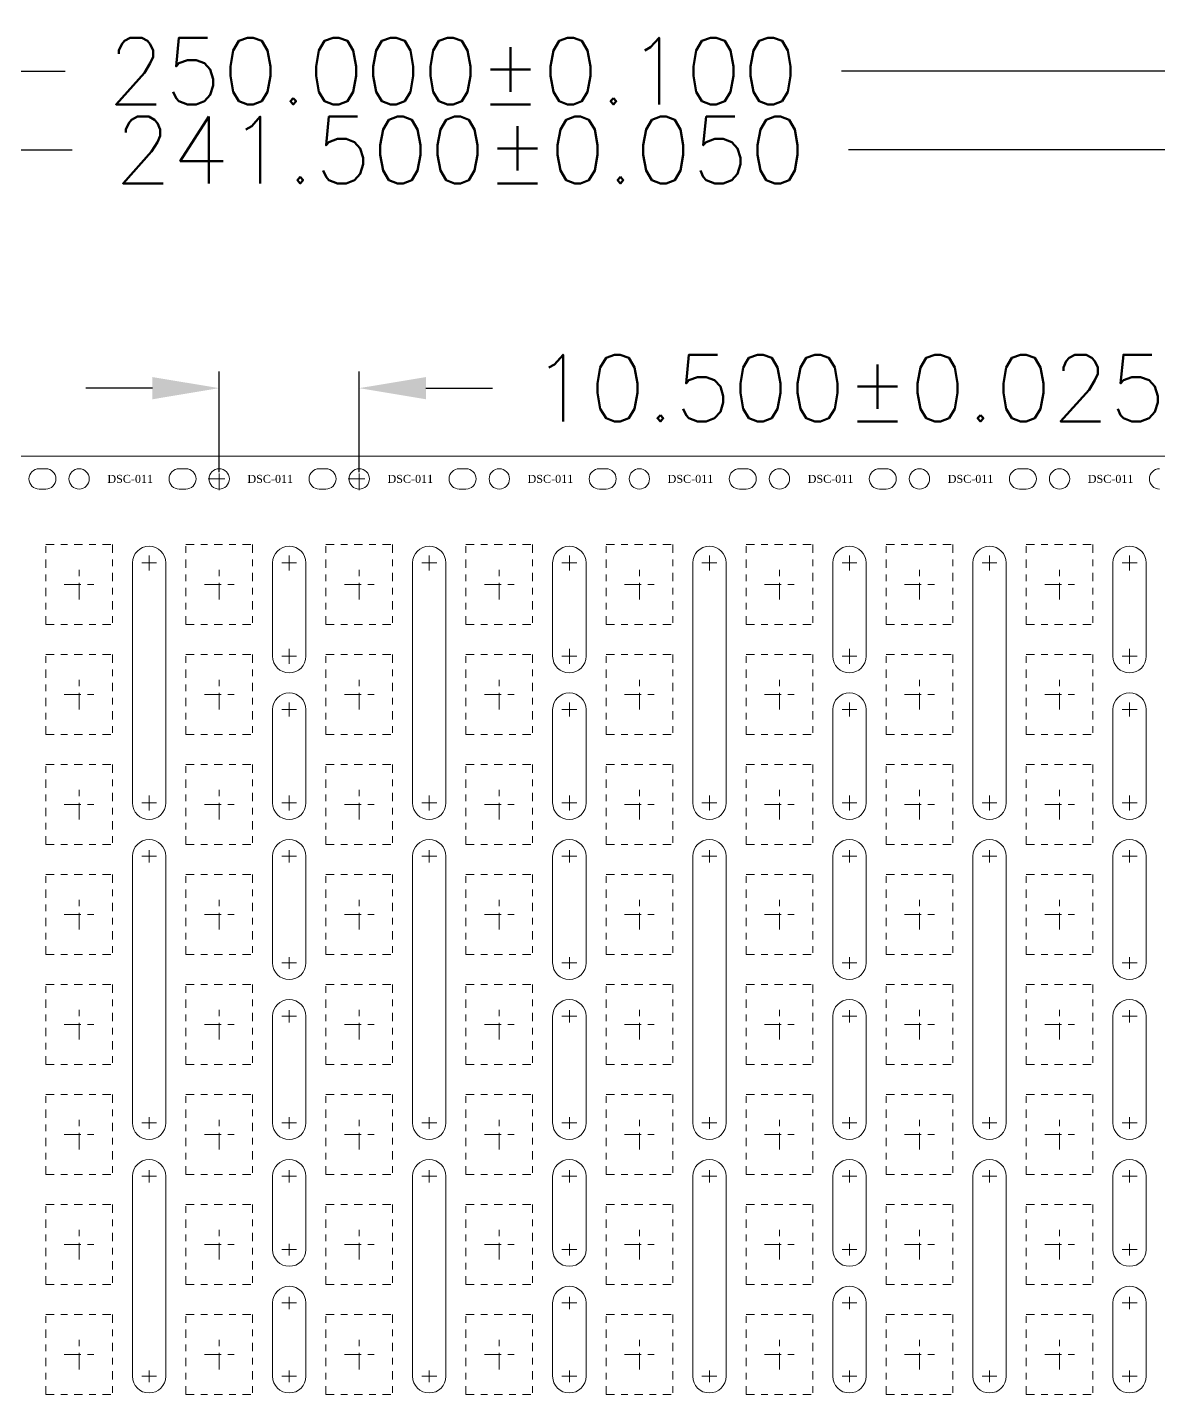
# Model space of a CAD drawing. Header units: inches. Extents: x -1651 to 1053, y -382 to 593.
# Drawn here: x -1610.9 to -1593.94, y 475.43 to 495.94 of the extents above; entities that cross this region are included whole.
import ezdxf

# ---------------------------------------------------------------- set-up
doc = ezdxf.new("R2010")
doc.units = ezdxf.units.IN
doc.header["$LTSCALE"] = 0.1
doc.header["$MEASUREMENT"] = 0
doc.linetypes.add('CENTER', pattern=[2, 1.25, -0.25, 0.25, -0.25])
doc.layers.add('1', color=7, linetype='Continuous')
doc.layers.add('3D', color=4, linetype='Continuous')
doc.layers.add('1D', color=4, linetype='Continuous', lineweight=9)
doc.styles.add('ROMANS2', font='romantic.ttf')
doc.styles.add('TEXT-1', font='simplex.shx')
doc.dimstyles.new('複本 DM-1-5', dxfattribs={"dimtxt": 1, "dimasz": 1, "dimexe": 0.25, "dimexo": 0.1, "dimgap": 0.2, "dimtad": 0, "dimdec": 3, "dimlfac": 5, "dimzin": 0, "dimdsep": 46, "dimtxsty": 'TEXT-1', "dimcen": 0.09, "dimclrd": 256, "dimclre": 256, "dimclrt": 256, "dimadec": 0, "dimazin": 0, "dimtfac": 1, "dimtdec": 3, "dimtofl": 0, "dimtmove": 0, "dimatfit": 0, "dimfxl": 1, "dimtolj": 1, "dimtzin": 0, "dimarcsym": 0})

# ---------------------------------------------------------------- blocks, each defined once
blk = doc.blocks.new('*D60')
at = {"layer": '1D', "lineweight": -2, "transparency": 16777216}
for p, q in [((-1627.778, 489.461), (-1627.778, 495.534)), ((-1577.778, 489.461), (-1577.778, 495.534)), ((-1626.778, 495.284), (-1610.337, 495.284)), ((-1578.778, 495.284), (-1598.699, 495.284))]:
    blk.add_line(p, q, dxfattribs=at)
at = {"layer": '1D', "transparency": 16777216}
for points in [[(-1626.778, 495.451), (-1626.778, 495.118), (-1627.778, 495.284)], [(-1578.778, 495.451), (-1578.778, 495.118), (-1577.778, 495.284)]]:
    blk.add_solid(points, dxfattribs=at)
at = {"layer": 'Defpoints', "color": 0, "transparency": 16777216}
for p in [(-1577.778, 495.284), (-1627.778, 489.361), (-1577.778, 489.361)]:
    blk.add_point(p, dxfattribs=at)
at = {"layer": '1D', "transparency": 16777216, "insert": (-1604.518, 495.284), "char_height": 1, "attachment_point": 5, "style": 'TEXT-1'}
blk.add_mtext('\\A1;250.000%%p0.100', dxfattribs=at)
blk = doc.blocks.new('*D61')
at = {"layer": '1D', "lineweight": -2, "transparency": 16777216}
for p, q in [((-1626.928, 489.267), (-1626.928, 494.351)), ((-1578.628, 489.267), (-1578.628, 494.351)), ((-1625.928, 494.101), (-1610.231, 494.101)), ((-1579.628, 494.101), (-1598.593, 494.101))]:
    blk.add_line(p, q, dxfattribs=at)
at = {"layer": '1D', "transparency": 16777216}
for points in [[(-1625.928, 494.268), (-1625.928, 493.934), (-1626.928, 494.101)], [(-1579.628, 494.268), (-1579.628, 493.934), (-1578.628, 494.101)]]:
    blk.add_solid(points, dxfattribs=at)
at = {"layer": 'Defpoints', "color": 0, "transparency": 16777216}
for p in [(-1578.628, 494.101), (-1626.928, 489.167), (-1578.628, 489.167)]:
    blk.add_point(p, dxfattribs=at)
at = {"layer": '1D', "transparency": 16777216, "insert": (-1604.412, 494.101), "char_height": 1, "attachment_point": 5, "style": 'TEXT-1'}
blk.add_mtext('\\A1;241.500%%p0.050', dxfattribs=at)
blk = doc.blocks.new('*D62')
at = {"layer": '1D', "lineweight": -2, "transparency": 16777216}
for p, q in [((-1608.028, 489.267), (-1608.028, 490.779)), ((-1605.928, 489.267), (-1605.928, 490.779)), ((-1609.028, 490.529), (-1610.028, 490.529)), ((-1604.928, 490.529), (-1603.928, 490.529))]:
    blk.add_line(p, q, dxfattribs=at)
at = {"layer": '1D', "transparency": 16777216}
for points in [[(-1609.028, 490.695), (-1609.028, 490.362), (-1608.028, 490.529)], [(-1604.928, 490.695), (-1604.928, 490.362), (-1605.928, 490.529)]]:
    blk.add_solid(points, dxfattribs=at)
at = {"layer": 'Defpoints', "color": 0, "transparency": 16777216}
for p in [(-1605.928, 490.529), (-1608.028, 489.167), (-1605.928, 489.167)]:
    blk.add_point(p, dxfattribs=at)
at = {"layer": '1D', "transparency": 16777216, "insert": (-1598.585, 490.529), "char_height": 1, "attachment_point": 5, "style": 'TEXT-1'}
blk.add_mtext('\\A1;10.500%%p0.025', dxfattribs=at)

msp = doc.modelspace()

# ---------------------------------------------------------------- linework, layer by layer
at = {"lineweight": 9}
msp.add_line((-1578.03145, 489.50722), (-1627.52465, 489.50722), dxfattribs=at)
at = {"layer": '1', "lineweight": 9}
for p, q in [((-1610.62805, 489.31962), (-1610.72805, 489.31962)), ((-1608.52805, 489.31962), (-1608.62805, 489.31962)), ((-1606.42805, 489.31962), (-1606.52805, 489.31962)), ((-1604.32805, 489.31962), (-1604.42805, 489.31962)), ((-1602.22805, 489.31962), (-1602.32805, 489.31962)), ((-1600.12805, 489.31962), (-1600.22805, 489.31962)), ((-1598.02805, 489.31962), (-1598.12805, 489.31962)), ((-1595.92805, 489.31962), (-1596.02805, 489.31962)), ((-1610.72805, 489.01482), (-1610.62805, 489.01482)), ((-1608.62805, 489.01482), (-1608.52805, 489.01482)), ((-1606.52805, 489.01482), (-1606.42805, 489.01482)), ((-1604.42805, 489.01482), (-1604.32805, 489.01482)), ((-1602.32805, 489.01482), (-1602.22805, 489.01482)), ((-1600.22805, 489.01482), (-1600.12805, 489.01482)), ((-1598.12805, 489.01482), (-1598.02805, 489.01482)), ((-1596.02805, 489.01482), (-1595.92805, 489.01482))]:
    msp.add_line(p, q, dxfattribs=at)
at = {"layer": '1', "lineweight": 9, "ltscale": 2}
for centre in [(-1610.12805, 489.16722), (-1608.02805, 489.16722), (-1605.92805, 489.16722), (-1603.82805, 489.16722), (-1601.72805, 489.16722), (-1599.62805, 489.16722), (-1597.52805, 489.16722), (-1595.42805, 489.16722)]:
    msp.add_circle(centre, 0.1524, dxfattribs=at)
at = {"layer": '1', "lineweight": 9}
for centre, start, end in [((-1610.72805, 489.16722), 90, 270), ((-1610.62805, 489.16722), 270, 90), ((-1608.62805, 489.16722), 90, 270), ((-1608.52805, 489.16722), 270, 90), ((-1606.52805, 489.16722), 90, 270), ((-1606.42805, 489.16722), 270, 90), ((-1604.42805, 489.16722), 90, 270), ((-1604.32805, 489.16722), 270, 90), ((-1602.32805, 489.16722), 90, 270), ((-1602.22805, 489.16722), 270, 90), ((-1600.22805, 489.16722), 90, 270), ((-1600.12805, 489.16722), 270, 90), ((-1598.12805, 489.16722), 90, 270), ((-1598.02805, 489.16722), 270, 90), ((-1596.02805, 489.16722), 90, 270), ((-1595.92805, 489.16722), 270, 90), ((-1593.92805, 489.16722), 90, 270)]:
    msp.add_arc(centre, 0.1524, start, end, dxfattribs=at)
at = {"layer": '1D', "color": 0}
for p, q in [((-1609.32805, 484.30722), (-1609.32805, 487.90722)), ((-1608.82805, 484.30722), (-1608.82805, 487.90722)), ((-1607.22805, 486.50722), (-1607.22805, 487.90722)), ((-1606.72805, 486.50722), (-1606.72805, 487.90722)), ((-1605.12805, 484.30722), (-1605.12805, 487.90722)), ((-1604.62805, 484.30722), (-1604.62805, 487.90722)), ((-1603.02805, 486.50722), (-1603.02805, 487.90722)), ((-1602.52805, 486.50722), (-1602.52805, 487.90722)), ((-1600.92805, 484.30722), (-1600.92805, 487.90722)), ((-1600.42805, 484.30722), (-1600.42805, 487.90722)), ((-1598.82805, 486.50722), (-1598.82805, 487.90722)), ((-1598.32805, 486.50722), (-1598.32805, 487.90722)), ((-1596.72805, 484.30722), (-1596.72805, 487.90722)), ((-1596.22805, 484.30722), (-1596.22805, 487.90722)), ((-1594.62805, 486.50722), (-1594.62805, 487.90722)), ((-1594.12805, 486.50722), (-1594.12805, 487.90722)), ((-1607.22805, 484.30722), (-1607.22805, 485.70722)), ((-1606.72805, 484.30722), (-1606.72805, 485.70722)), ((-1603.02805, 484.30722), (-1603.02805, 485.70722)), ((-1602.52805, 484.30722), (-1602.52805, 485.70722)), ((-1598.82805, 484.30722), (-1598.82805, 485.70722)), ((-1598.32805, 484.30722), (-1598.32805, 485.70722)), ((-1594.62805, 484.30722), (-1594.62805, 485.70722)), ((-1594.12805, 484.30722), (-1594.12805, 485.70722)), ((-1609.32805, 483.50722), (-1609.32805, 479.50722)), ((-1608.82805, 483.50722), (-1608.82805, 479.50722)), ((-1607.22805, 483.50722), (-1607.22805, 481.90722)), ((-1606.72805, 483.50722), (-1606.72805, 481.90722)), ((-1605.12805, 483.50722), (-1605.12805, 479.50722)), ((-1604.62805, 483.50722), (-1604.62805, 479.50722)), ((-1603.02805, 483.50722), (-1603.02805, 481.90722)), ((-1602.52805, 483.50722), (-1602.52805, 481.90722)), ((-1600.92805, 483.50722), (-1600.92805, 479.50722)), ((-1600.42805, 483.50722), (-1600.42805, 479.50722)), ((-1598.82805, 483.50722), (-1598.82805, 481.90722)), ((-1598.32805, 483.50722), (-1598.32805, 481.90722)), ((-1596.72805, 483.50722), (-1596.72805, 479.50722)), ((-1596.22805, 483.50722), (-1596.22805, 479.50722)), ((-1594.62805, 483.50722), (-1594.62805, 481.90722)), ((-1594.12805, 483.50722), (-1594.12805, 481.90722)), ((-1607.22805, 481.10722), (-1607.22805, 479.50722)), ((-1606.72805, 481.10722), (-1606.72805, 479.50722)), ((-1603.02805, 481.10722), (-1603.02805, 479.50722)), ((-1602.52805, 481.10722), (-1602.52805, 479.50722)), ((-1598.82805, 481.10722), (-1598.82805, 479.50722)), ((-1598.32805, 481.10722), (-1598.32805, 479.50722)), ((-1594.62805, 481.10722), (-1594.62805, 479.50722)), ((-1594.12805, 481.10722), (-1594.12805, 479.50722)), ((-1609.32805, 478.70722), (-1609.32805, 475.70722)), ((-1608.82805, 478.70722), (-1608.82805, 475.70722)), ((-1607.22805, 478.70722), (-1607.22805, 477.60722)), ((-1606.72805, 478.70722), (-1606.72805, 477.60722)), ((-1605.12805, 478.70722), (-1605.12805, 475.70722)), ((-1604.62805, 478.70722), (-1604.62805, 475.70722)), ((-1603.02805, 478.70722), (-1603.02805, 477.60722)), ((-1602.52805, 478.70722), (-1602.52805, 477.60722)), ((-1600.92805, 478.70722), (-1600.92805, 475.70722)), ((-1600.42805, 478.70722), (-1600.42805, 475.70722)), ((-1598.82805, 478.70722), (-1598.82805, 477.60722)), ((-1598.32805, 478.70722), (-1598.32805, 477.60722)), ((-1596.72805, 478.70722), (-1596.72805, 475.70722)), ((-1596.22805, 478.70722), (-1596.22805, 475.70722)), ((-1594.62805, 478.70722), (-1594.62805, 477.60722)), ((-1594.12805, 478.70722), (-1594.12805, 477.60722)), ((-1607.22805, 476.80722), (-1607.22805, 475.70722)), ((-1606.72805, 476.80722), (-1606.72805, 475.70722)), ((-1603.02805, 476.80722), (-1603.02805, 475.70722)), ((-1602.52805, 476.80722), (-1602.52805, 475.70722)), ((-1598.82805, 476.80722), (-1598.82805, 475.70722)), ((-1598.32805, 476.80722), (-1598.32805, 475.70722)), ((-1594.62805, 476.80722), (-1594.62805, 475.70722)), ((-1594.12805, 476.80722), (-1594.12805, 475.70722))]:
    msp.add_line(p, q, dxfattribs=at)
for centre, start, end in [((-1609.07805, 487.90722), 0, 180), ((-1606.97805, 487.90722), 0, 180), ((-1604.87805, 487.90722), 0, 180), ((-1602.77805, 487.90722), 0, 180), ((-1600.67805, 487.90722), 0, 180), ((-1598.57805, 487.90722), 0, 180), ((-1596.47805, 487.90722), 0, 180), ((-1594.37805, 487.90722), 0, 180), ((-1606.97805, 486.50722), 180, 0), ((-1602.77805, 486.50722), 180, 0), ((-1598.57805, 486.50722), 180, 0), ((-1594.37805, 486.50722), 180, 0), ((-1606.97805, 485.70722), 0, 180), ((-1602.77805, 485.70722), 0, 180), ((-1598.57805, 485.70722), 0, 180), ((-1594.37805, 485.70722), 0, 180), ((-1609.07805, 484.30722), 180, 0), ((-1606.97805, 484.30722), 180, 0), ((-1604.87805, 484.30722), 180, 0), ((-1602.77805, 484.30722), 180, 0), ((-1600.67805, 484.30722), 180, 0), ((-1598.57805, 484.30722), 180, 0), ((-1596.47805, 484.30722), 180, 0), ((-1594.37805, 484.30722), 180, 0), ((-1609.07805, 483.50722), 0, 180), ((-1606.97805, 483.50722), 0, 180), ((-1604.87805, 483.50722), 0, 180), ((-1602.77805, 483.50722), 0, 180), ((-1600.67805, 483.50722), 0, 180), ((-1598.57805, 483.50722), 0, 180), ((-1596.47805, 483.50722), 0, 180), ((-1594.37805, 483.50722), 0, 180), ((-1606.97805, 481.90722), 180, 0), ((-1602.77805, 481.90722), 180, 0), ((-1598.57805, 481.90722), 180, 0), ((-1594.37805, 481.90722), 180, 0), ((-1606.97805, 481.10722), 0, 180), ((-1602.77805, 481.10722), 0, 180), ((-1598.57805, 481.10722), 0, 180), ((-1594.37805, 481.10722), 0, 180), ((-1609.07805, 479.50722), 180, 0), ((-1609.07805, 479.50722), 180, 0), ((-1606.97805, 479.50722), 180, 0), ((-1604.87805, 479.50722), 180, 0), ((-1604.87805, 479.50722), 180, 0), ((-1602.77805, 479.50722), 180, 0), ((-1600.67805, 479.50722), 180, 0), ((-1600.67805, 479.50722), 180, 0), ((-1598.57805, 479.50722), 180, 0), ((-1596.47805, 479.50722), 180, 0), ((-1596.47805, 479.50722), 180, 0), ((-1594.37805, 479.50722), 180, 0), ((-1609.07805, 478.70722), 0, 180), ((-1606.97805, 478.70722), 0, 180), ((-1604.87805, 478.70722), 0, 180), ((-1602.77805, 478.70722), 0, 180), ((-1600.67805, 478.70722), 0, 180), ((-1598.57805, 478.70722), 0, 180), ((-1596.47805, 478.70722), 0, 180), ((-1594.37805, 478.70722), 0, 180), ((-1606.97805, 477.60722), 180, 0), ((-1602.77805, 477.60722), 180, 0), ((-1598.57805, 477.60722), 180, 0), ((-1594.37805, 477.60722), 180, 0), ((-1606.97805, 476.80722), 0, 180), ((-1602.77805, 476.80722), 0, 180), ((-1598.57805, 476.80722), 0, 180), ((-1594.37805, 476.80722), 0, 180), ((-1609.07805, 475.70722), 180, 0), ((-1606.97805, 475.70722), 180, 0), ((-1604.87805, 475.70722), 180, 0), ((-1602.77805, 475.70722), 180, 0), ((-1600.67805, 475.70722), 180, 0), ((-1598.57805, 475.70722), 180, 0), ((-1596.47805, 475.70722), 180, 0), ((-1594.37805, 475.70722), 180, 0)]:
    msp.add_arc(centre, 0.25, start, end, dxfattribs=at)
at = {"layer": '3D', "color": 1, "linetype": 'CENTER', "lineweight": 9, "ltscale": 2}
for p, q in [((-1608.02805, 489.00031), (-1608.02805, 489.33414)), ((-1605.92805, 489.00031), (-1605.92805, 489.33414)), ((-1608.19496, 489.16722), (-1607.86113, 489.16722)), ((-1606.09496, 489.16722), (-1605.76113, 489.16722)), ((-1610.12805, 487.35967), (-1610.12805, 487.80478)), ((-1608.02805, 487.35967), (-1608.02805, 487.80478)), ((-1605.92805, 487.35967), (-1605.92805, 487.80478)), ((-1603.82805, 487.35967), (-1603.82805, 487.80478)), ((-1601.72805, 487.35967), (-1601.72805, 487.80478)), ((-1599.62805, 487.35967), (-1599.62805, 487.80478)), ((-1597.52805, 487.35967), (-1597.52805, 487.80478)), ((-1595.42805, 487.35967), (-1595.42805, 487.80478)), ((-1610.3506, 487.58222), (-1609.90549, 487.58222)), ((-1608.2506, 487.58222), (-1607.80549, 487.58222)), ((-1606.1506, 487.58222), (-1605.70549, 487.58222)), ((-1604.0506, 487.58222), (-1603.60549, 487.58222)), ((-1601.9506, 487.58222), (-1601.50549, 487.58222)), ((-1599.8506, 487.58222), (-1599.40549, 487.58222)), ((-1597.7506, 487.58222), (-1597.30549, 487.58222)), ((-1595.6506, 487.58222), (-1595.20549, 487.58222)), ((-1610.12805, 485.70967), (-1610.12805, 486.15478)), ((-1608.02805, 485.70967), (-1608.02805, 486.15478)), ((-1605.92805, 485.70967), (-1605.92805, 486.15478)), ((-1603.82805, 485.70967), (-1603.82805, 486.15478)), ((-1601.72805, 485.70967), (-1601.72805, 486.15478)), ((-1599.62805, 485.70967), (-1599.62805, 486.15478)), ((-1597.52805, 485.70967), (-1597.52805, 486.15478)), ((-1595.42805, 485.70967), (-1595.42805, 486.15478)), ((-1610.3506, 485.93222), (-1609.90549, 485.93222)), ((-1608.2506, 485.93222), (-1607.80549, 485.93222)), ((-1606.1506, 485.93222), (-1605.70549, 485.93222)), ((-1604.0506, 485.93222), (-1603.60549, 485.93222)), ((-1601.9506, 485.93222), (-1601.50549, 485.93222)), ((-1599.8506, 485.93222), (-1599.40549, 485.93222)), ((-1597.7506, 485.93222), (-1597.30549, 485.93222)), ((-1595.6506, 485.93222), (-1595.20549, 485.93222)), ((-1610.12805, 484.05967), (-1610.12805, 484.50478)), ((-1608.02805, 484.05967), (-1608.02805, 484.50478)), ((-1605.92805, 484.05967), (-1605.92805, 484.50478)), ((-1603.82805, 484.05967), (-1603.82805, 484.50478)), ((-1601.72805, 484.05967), (-1601.72805, 484.50478)), ((-1599.62805, 484.05967), (-1599.62805, 484.50478)), ((-1597.52805, 484.05967), (-1597.52805, 484.50478)), ((-1595.42805, 484.05967), (-1595.42805, 484.50478)), ((-1610.3506, 484.28222), (-1609.90549, 484.28222)), ((-1608.2506, 484.28222), (-1607.80549, 484.28222)), ((-1606.1506, 484.28222), (-1605.70549, 484.28222)), ((-1604.0506, 484.28222), (-1603.60549, 484.28222)), ((-1601.9506, 484.28222), (-1601.50549, 484.28222)), ((-1599.8506, 484.28222), (-1599.40549, 484.28222)), ((-1597.7506, 484.28222), (-1597.30549, 484.28222)), ((-1595.6506, 484.28222), (-1595.20549, 484.28222)), ((-1610.12805, 482.40967), (-1610.12805, 482.85478)), ((-1608.02805, 482.40967), (-1608.02805, 482.85478)), ((-1605.92805, 482.40967), (-1605.92805, 482.85478)), ((-1603.82805, 482.40967), (-1603.82805, 482.85478)), ((-1601.72805, 482.40967), (-1601.72805, 482.85478)), ((-1599.62805, 482.40967), (-1599.62805, 482.85478)), ((-1597.52805, 482.40967), (-1597.52805, 482.85478)), ((-1595.42805, 482.40967), (-1595.42805, 482.85478)), ((-1610.3506, 482.63222), (-1609.90549, 482.63222)), ((-1608.2506, 482.63222), (-1607.80549, 482.63222)), ((-1606.1506, 482.63222), (-1605.70549, 482.63222)), ((-1604.0506, 482.63222), (-1603.60549, 482.63222)), ((-1601.9506, 482.63222), (-1601.50549, 482.63222)), ((-1599.8506, 482.63222), (-1599.40549, 482.63222)), ((-1597.7506, 482.63222), (-1597.30549, 482.63222)), ((-1595.6506, 482.63222), (-1595.20549, 482.63222)), ((-1610.12805, 480.75967), (-1610.12805, 481.20478)), ((-1608.02805, 480.75967), (-1608.02805, 481.20478)), ((-1605.92805, 480.75967), (-1605.92805, 481.20478)), ((-1603.82805, 480.75967), (-1603.82805, 481.20478)), ((-1601.72805, 480.75967), (-1601.72805, 481.20478)), ((-1599.62805, 480.75967), (-1599.62805, 481.20478)), ((-1597.52805, 480.75967), (-1597.52805, 481.20478)), ((-1595.42805, 480.75967), (-1595.42805, 481.20478)), ((-1610.3506, 480.98222), (-1609.90549, 480.98222)), ((-1608.2506, 480.98222), (-1607.80549, 480.98222)), ((-1606.1506, 480.98222), (-1605.70549, 480.98222)), ((-1604.0506, 480.98222), (-1603.60549, 480.98222)), ((-1601.9506, 480.98222), (-1601.50549, 480.98222)), ((-1599.8506, 480.98222), (-1599.40549, 480.98222)), ((-1597.7506, 480.98222), (-1597.30549, 480.98222)), ((-1595.6506, 480.98222), (-1595.20549, 480.98222)), ((-1610.12805, 479.10967), (-1610.12805, 479.55478)), ((-1608.02805, 479.10967), (-1608.02805, 479.55478)), ((-1605.92805, 479.10967), (-1605.92805, 479.55478)), ((-1603.82805, 479.10967), (-1603.82805, 479.55478)), ((-1601.72805, 479.10967), (-1601.72805, 479.55478)), ((-1599.62805, 479.10967), (-1599.62805, 479.55478)), ((-1597.52805, 479.10967), (-1597.52805, 479.55478)), ((-1595.42805, 479.10967), (-1595.42805, 479.55478)), ((-1610.3506, 479.33222), (-1609.90549, 479.33222)), ((-1608.2506, 479.33222), (-1607.80549, 479.33222)), ((-1606.1506, 479.33222), (-1605.70549, 479.33222)), ((-1604.0506, 479.33222), (-1603.60549, 479.33222)), ((-1601.9506, 479.33222), (-1601.50549, 479.33222)), ((-1599.8506, 479.33222), (-1599.40549, 479.33222)), ((-1597.7506, 479.33222), (-1597.30549, 479.33222)), ((-1595.6506, 479.33222), (-1595.20549, 479.33222)), ((-1610.12805, 477.45967), (-1610.12805, 477.90478)), ((-1608.02805, 477.45967), (-1608.02805, 477.90478)), ((-1605.92805, 477.45967), (-1605.92805, 477.90478)), ((-1603.82805, 477.45967), (-1603.82805, 477.90478)), ((-1601.72805, 477.45967), (-1601.72805, 477.90478)), ((-1599.62805, 477.45967), (-1599.62805, 477.90478)), ((-1597.52805, 477.45967), (-1597.52805, 477.90478)), ((-1595.42805, 477.45967), (-1595.42805, 477.90478)), ((-1610.3506, 477.68222), (-1609.90549, 477.68222)), ((-1608.2506, 477.68222), (-1607.80549, 477.68222)), ((-1606.1506, 477.68222), (-1605.70549, 477.68222)), ((-1604.0506, 477.68222), (-1603.60549, 477.68222)), ((-1601.9506, 477.68222), (-1601.50549, 477.68222)), ((-1599.8506, 477.68222), (-1599.40549, 477.68222)), ((-1597.7506, 477.68222), (-1597.30549, 477.68222)), ((-1595.6506, 477.68222), (-1595.20549, 477.68222)), ((-1610.12805, 475.80967), (-1610.12805, 476.25478)), ((-1608.02805, 475.80967), (-1608.02805, 476.25478)), ((-1605.92805, 475.80967), (-1605.92805, 476.25478)), ((-1603.82805, 475.80967), (-1603.82805, 476.25478)), ((-1601.72805, 475.80967), (-1601.72805, 476.25478)), ((-1599.62805, 475.80967), (-1599.62805, 476.25478)), ((-1597.52805, 475.80967), (-1597.52805, 476.25478)), ((-1595.42805, 475.80967), (-1595.42805, 476.25478)), ((-1610.3506, 476.03222), (-1609.90549, 476.03222)), ((-1608.2506, 476.03222), (-1607.80549, 476.03222)), ((-1606.1506, 476.03222), (-1605.70549, 476.03222)), ((-1604.0506, 476.03222), (-1603.60549, 476.03222)), ((-1601.9506, 476.03222), (-1601.50549, 476.03222)), ((-1599.8506, 476.03222), (-1599.40549, 476.03222)), ((-1597.7506, 476.03222), (-1597.30549, 476.03222)), ((-1595.6506, 476.03222), (-1595.20549, 476.03222))]:
    msp.add_line(p, q, dxfattribs=at)
at = {"layer": '3D', "color": 2, "linetype": 'CENTER', "lineweight": 9}
for p, q in [((-1610.62805, 486.98222), (-1610.62805, 488.18222)), ((-1610.62805, 488.18222), (-1609.62805, 488.18222)), ((-1609.62805, 488.18222), (-1609.62805, 486.98222)), ((-1608.52805, 486.98222), (-1608.52805, 488.18222)), ((-1608.52805, 488.18222), (-1607.52805, 488.18222)), ((-1607.52805, 488.18222), (-1607.52805, 486.98222)), ((-1606.42805, 486.98222), (-1606.42805, 488.18222)), ((-1606.42805, 488.18222), (-1605.42805, 488.18222)), ((-1605.42805, 488.18222), (-1605.42805, 486.98222)), ((-1604.32805, 486.98222), (-1604.32805, 488.18222)), ((-1604.32805, 488.18222), (-1603.32805, 488.18222)), ((-1603.32805, 488.18222), (-1603.32805, 486.98222)), ((-1602.22805, 486.98222), (-1602.22805, 488.18222)), ((-1602.22805, 488.18222), (-1601.22805, 488.18222)), ((-1601.22805, 488.18222), (-1601.22805, 486.98222)), ((-1600.12805, 486.98222), (-1600.12805, 488.18222)), ((-1600.12805, 488.18222), (-1599.12805, 488.18222)), ((-1599.12805, 488.18222), (-1599.12805, 486.98222)), ((-1598.02805, 486.98222), (-1598.02805, 488.18222)), ((-1598.02805, 488.18222), (-1597.02805, 488.18222)), ((-1597.02805, 488.18222), (-1597.02805, 486.98222)), ((-1595.92805, 486.98222), (-1595.92805, 488.18222)), ((-1595.92805, 488.18222), (-1594.92805, 488.18222)), ((-1594.92805, 488.18222), (-1594.92805, 486.98222)), ((-1610.62805, 486.98222), (-1609.62805, 486.98222)), ((-1608.52805, 486.98222), (-1607.52805, 486.98222)), ((-1606.42805, 486.98222), (-1605.42805, 486.98222)), ((-1604.32805, 486.98222), (-1603.32805, 486.98222)), ((-1602.22805, 486.98222), (-1601.22805, 486.98222)), ((-1600.12805, 486.98222), (-1599.12805, 486.98222)), ((-1598.02805, 486.98222), (-1597.02805, 486.98222)), ((-1595.92805, 486.98222), (-1594.92805, 486.98222)), ((-1610.62805, 485.33222), (-1610.62805, 486.53222)), ((-1610.62805, 486.53222), (-1609.62805, 486.53222)), ((-1609.62805, 486.53222), (-1609.62805, 485.33222)), ((-1608.52805, 485.33222), (-1608.52805, 486.53222)), ((-1608.52805, 486.53222), (-1607.52805, 486.53222)), ((-1607.52805, 486.53222), (-1607.52805, 485.33222)), ((-1606.42805, 485.33222), (-1606.42805, 486.53222)), ((-1606.42805, 486.53222), (-1605.42805, 486.53222)), ((-1605.42805, 486.53222), (-1605.42805, 485.33222)), ((-1604.32805, 485.33222), (-1604.32805, 486.53222)), ((-1604.32805, 486.53222), (-1603.32805, 486.53222)), ((-1603.32805, 486.53222), (-1603.32805, 485.33222)), ((-1602.22805, 485.33222), (-1602.22805, 486.53222)), ((-1602.22805, 486.53222), (-1601.22805, 486.53222)), ((-1601.22805, 486.53222), (-1601.22805, 485.33222)), ((-1600.12805, 485.33222), (-1600.12805, 486.53222)), ((-1600.12805, 486.53222), (-1599.12805, 486.53222)), ((-1599.12805, 486.53222), (-1599.12805, 485.33222)), ((-1598.02805, 485.33222), (-1598.02805, 486.53222)), ((-1598.02805, 486.53222), (-1597.02805, 486.53222)), ((-1597.02805, 486.53222), (-1597.02805, 485.33222)), ((-1595.92805, 485.33222), (-1595.92805, 486.53222)), ((-1595.92805, 486.53222), (-1594.92805, 486.53222)), ((-1594.92805, 486.53222), (-1594.92805, 485.33222)), ((-1610.62805, 485.33222), (-1609.62805, 485.33222)), ((-1608.52805, 485.33222), (-1607.52805, 485.33222)), ((-1606.42805, 485.33222), (-1605.42805, 485.33222)), ((-1604.32805, 485.33222), (-1603.32805, 485.33222)), ((-1602.22805, 485.33222), (-1601.22805, 485.33222)), ((-1600.12805, 485.33222), (-1599.12805, 485.33222)), ((-1598.02805, 485.33222), (-1597.02805, 485.33222)), ((-1595.92805, 485.33222), (-1594.92805, 485.33222)), ((-1610.62805, 483.68222), (-1610.62805, 484.88222)), ((-1610.62805, 484.88222), (-1609.62805, 484.88222)), ((-1609.62805, 484.88222), (-1609.62805, 483.68222)), ((-1608.52805, 483.68222), (-1608.52805, 484.88222)), ((-1608.52805, 484.88222), (-1607.52805, 484.88222)), ((-1607.52805, 484.88222), (-1607.52805, 483.68222)), ((-1606.42805, 483.68222), (-1606.42805, 484.88222)), ((-1606.42805, 484.88222), (-1605.42805, 484.88222)), ((-1605.42805, 484.88222), (-1605.42805, 483.68222)), ((-1604.32805, 483.68222), (-1604.32805, 484.88222)), ((-1604.32805, 484.88222), (-1603.32805, 484.88222)), ((-1603.32805, 484.88222), (-1603.32805, 483.68222)), ((-1602.22805, 483.68222), (-1602.22805, 484.88222)), ((-1602.22805, 484.88222), (-1601.22805, 484.88222)), ((-1601.22805, 484.88222), (-1601.22805, 483.68222)), ((-1600.12805, 483.68222), (-1600.12805, 484.88222)), ((-1600.12805, 484.88222), (-1599.12805, 484.88222)), ((-1599.12805, 484.88222), (-1599.12805, 483.68222)), ((-1598.02805, 483.68222), (-1598.02805, 484.88222)), ((-1598.02805, 484.88222), (-1597.02805, 484.88222)), ((-1597.02805, 484.88222), (-1597.02805, 483.68222)), ((-1595.92805, 483.68222), (-1595.92805, 484.88222)), ((-1595.92805, 484.88222), (-1594.92805, 484.88222)), ((-1594.92805, 484.88222), (-1594.92805, 483.68222)), ((-1610.62805, 483.68222), (-1609.62805, 483.68222)), ((-1608.52805, 483.68222), (-1607.52805, 483.68222)), ((-1606.42805, 483.68222), (-1605.42805, 483.68222)), ((-1604.32805, 483.68222), (-1603.32805, 483.68222)), ((-1602.22805, 483.68222), (-1601.22805, 483.68222)), ((-1600.12805, 483.68222), (-1599.12805, 483.68222)), ((-1598.02805, 483.68222), (-1597.02805, 483.68222)), ((-1595.92805, 483.68222), (-1594.92805, 483.68222)), ((-1610.62805, 482.03222), (-1610.62805, 483.23222)), ((-1610.62805, 483.23222), (-1609.62805, 483.23222)), ((-1609.62805, 483.23222), (-1609.62805, 482.03222)), ((-1608.52805, 482.03222), (-1608.52805, 483.23222)), ((-1608.52805, 483.23222), (-1607.52805, 483.23222)), ((-1607.52805, 483.23222), (-1607.52805, 482.03222)), ((-1606.42805, 482.03222), (-1606.42805, 483.23222)), ((-1606.42805, 483.23222), (-1605.42805, 483.23222)), ((-1605.42805, 483.23222), (-1605.42805, 482.03222)), ((-1604.32805, 482.03222), (-1604.32805, 483.23222)), ((-1604.32805, 483.23222), (-1603.32805, 483.23222)), ((-1603.32805, 483.23222), (-1603.32805, 482.03222)), ((-1602.22805, 482.03222), (-1602.22805, 483.23222)), ((-1602.22805, 483.23222), (-1601.22805, 483.23222)), ((-1601.22805, 483.23222), (-1601.22805, 482.03222)), ((-1600.12805, 482.03222), (-1600.12805, 483.23222)), ((-1600.12805, 483.23222), (-1599.12805, 483.23222)), ((-1599.12805, 483.23222), (-1599.12805, 482.03222)), ((-1598.02805, 482.03222), (-1598.02805, 483.23222)), ((-1598.02805, 483.23222), (-1597.02805, 483.23222)), ((-1597.02805, 483.23222), (-1597.02805, 482.03222)), ((-1595.92805, 482.03222), (-1595.92805, 483.23222)), ((-1595.92805, 483.23222), (-1594.92805, 483.23222)), ((-1594.92805, 483.23222), (-1594.92805, 482.03222)), ((-1610.62805, 482.03222), (-1609.62805, 482.03222)), ((-1608.52805, 482.03222), (-1607.52805, 482.03222)), ((-1606.42805, 482.03222), (-1605.42805, 482.03222)), ((-1604.32805, 482.03222), (-1603.32805, 482.03222)), ((-1602.22805, 482.03222), (-1601.22805, 482.03222)), ((-1600.12805, 482.03222), (-1599.12805, 482.03222)), ((-1598.02805, 482.03222), (-1597.02805, 482.03222)), ((-1595.92805, 482.03222), (-1594.92805, 482.03222)), ((-1610.62805, 480.38222), (-1610.62805, 481.58222)), ((-1610.62805, 481.58222), (-1609.62805, 481.58222)), ((-1609.62805, 481.58222), (-1609.62805, 480.38222)), ((-1608.52805, 480.38222), (-1608.52805, 481.58222)), ((-1608.52805, 481.58222), (-1607.52805, 481.58222)), ((-1607.52805, 481.58222), (-1607.52805, 480.38222)), ((-1606.42805, 480.38222), (-1606.42805, 481.58222)), ((-1606.42805, 481.58222), (-1605.42805, 481.58222)), ((-1605.42805, 481.58222), (-1605.42805, 480.38222)), ((-1604.32805, 480.38222), (-1604.32805, 481.58222)), ((-1604.32805, 481.58222), (-1603.32805, 481.58222)), ((-1603.32805, 481.58222), (-1603.32805, 480.38222)), ((-1602.22805, 480.38222), (-1602.22805, 481.58222)), ((-1602.22805, 481.58222), (-1601.22805, 481.58222)), ((-1601.22805, 481.58222), (-1601.22805, 480.38222)), ((-1600.12805, 480.38222), (-1600.12805, 481.58222)), ((-1600.12805, 481.58222), (-1599.12805, 481.58222)), ((-1599.12805, 481.58222), (-1599.12805, 480.38222)), ((-1598.02805, 480.38222), (-1598.02805, 481.58222)), ((-1598.02805, 481.58222), (-1597.02805, 481.58222)), ((-1597.02805, 481.58222), (-1597.02805, 480.38222)), ((-1595.92805, 480.38222), (-1595.92805, 481.58222)), ((-1595.92805, 481.58222), (-1594.92805, 481.58222)), ((-1594.92805, 481.58222), (-1594.92805, 480.38222)), ((-1610.62805, 480.38222), (-1609.62805, 480.38222)), ((-1608.52805, 480.38222), (-1607.52805, 480.38222)), ((-1606.42805, 480.38222), (-1605.42805, 480.38222)), ((-1604.32805, 480.38222), (-1603.32805, 480.38222)), ((-1602.22805, 480.38222), (-1601.22805, 480.38222)), ((-1600.12805, 480.38222), (-1599.12805, 480.38222)), ((-1598.02805, 480.38222), (-1597.02805, 480.38222)), ((-1595.92805, 480.38222), (-1594.92805, 480.38222)), ((-1610.62805, 478.73222), (-1610.62805, 479.93222)), ((-1610.62805, 479.93222), (-1609.62805, 479.93222)), ((-1609.62805, 479.93222), (-1609.62805, 478.73222)), ((-1608.52805, 478.73222), (-1608.52805, 479.93222)), ((-1608.52805, 479.93222), (-1607.52805, 479.93222)), ((-1607.52805, 479.93222), (-1607.52805, 478.73222)), ((-1606.42805, 478.73222), (-1606.42805, 479.93222)), ((-1606.42805, 479.93222), (-1605.42805, 479.93222)), ((-1605.42805, 479.93222), (-1605.42805, 478.73222)), ((-1604.32805, 478.73222), (-1604.32805, 479.93222)), ((-1604.32805, 479.93222), (-1603.32805, 479.93222)), ((-1603.32805, 479.93222), (-1603.32805, 478.73222)), ((-1602.22805, 478.73222), (-1602.22805, 479.93222)), ((-1602.22805, 479.93222), (-1601.22805, 479.93222)), ((-1601.22805, 479.93222), (-1601.22805, 478.73222)), ((-1600.12805, 478.73222), (-1600.12805, 479.93222)), ((-1600.12805, 479.93222), (-1599.12805, 479.93222)), ((-1599.12805, 479.93222), (-1599.12805, 478.73222)), ((-1598.02805, 478.73222), (-1598.02805, 479.93222)), ((-1598.02805, 479.93222), (-1597.02805, 479.93222)), ((-1597.02805, 479.93222), (-1597.02805, 478.73222)), ((-1595.92805, 478.73222), (-1595.92805, 479.93222)), ((-1595.92805, 479.93222), (-1594.92805, 479.93222)), ((-1594.92805, 479.93222), (-1594.92805, 478.73222)), ((-1610.62805, 478.73222), (-1609.62805, 478.73222)), ((-1608.52805, 478.73222), (-1607.52805, 478.73222)), ((-1606.42805, 478.73222), (-1605.42805, 478.73222)), ((-1604.32805, 478.73222), (-1603.32805, 478.73222)), ((-1602.22805, 478.73222), (-1601.22805, 478.73222)), ((-1600.12805, 478.73222), (-1599.12805, 478.73222)), ((-1598.02805, 478.73222), (-1597.02805, 478.73222)), ((-1595.92805, 478.73222), (-1594.92805, 478.73222)), ((-1610.62805, 477.08222), (-1610.62805, 478.28222)), ((-1610.62805, 478.28222), (-1609.62805, 478.28222)), ((-1609.62805, 478.28222), (-1609.62805, 477.08222)), ((-1608.52805, 477.08222), (-1608.52805, 478.28222)), ((-1608.52805, 478.28222), (-1607.52805, 478.28222)), ((-1607.52805, 478.28222), (-1607.52805, 477.08222)), ((-1606.42805, 477.08222), (-1606.42805, 478.28222)), ((-1606.42805, 478.28222), (-1605.42805, 478.28222)), ((-1605.42805, 478.28222), (-1605.42805, 477.08222)), ((-1604.32805, 477.08222), (-1604.32805, 478.28222)), ((-1604.32805, 478.28222), (-1603.32805, 478.28222)), ((-1603.32805, 478.28222), (-1603.32805, 477.08222)), ((-1602.22805, 477.08222), (-1602.22805, 478.28222)), ((-1602.22805, 478.28222), (-1601.22805, 478.28222)), ((-1601.22805, 478.28222), (-1601.22805, 477.08222)), ((-1600.12805, 477.08222), (-1600.12805, 478.28222)), ((-1600.12805, 478.28222), (-1599.12805, 478.28222)), ((-1599.12805, 478.28222), (-1599.12805, 477.08222)), ((-1598.02805, 477.08222), (-1598.02805, 478.28222)), ((-1598.02805, 478.28222), (-1597.02805, 478.28222)), ((-1597.02805, 478.28222), (-1597.02805, 477.08222)), ((-1595.92805, 477.08222), (-1595.92805, 478.28222)), ((-1595.92805, 478.28222), (-1594.92805, 478.28222)), ((-1594.92805, 478.28222), (-1594.92805, 477.08222)), ((-1610.62805, 477.08222), (-1609.62805, 477.08222)), ((-1608.52805, 477.08222), (-1607.52805, 477.08222)), ((-1606.42805, 477.08222), (-1605.42805, 477.08222)), ((-1604.32805, 477.08222), (-1603.32805, 477.08222)), ((-1602.22805, 477.08222), (-1601.22805, 477.08222)), ((-1600.12805, 477.08222), (-1599.12805, 477.08222)), ((-1598.02805, 477.08222), (-1597.02805, 477.08222)), ((-1595.92805, 477.08222), (-1594.92805, 477.08222)), ((-1610.62805, 475.43222), (-1610.62805, 476.63222)), ((-1610.62805, 476.63222), (-1609.62805, 476.63222)), ((-1609.62805, 476.63222), (-1609.62805, 475.43222)), ((-1608.52805, 475.43222), (-1608.52805, 476.63222)), ((-1608.52805, 476.63222), (-1607.52805, 476.63222)), ((-1607.52805, 476.63222), (-1607.52805, 475.43222)), ((-1606.42805, 475.43222), (-1606.42805, 476.63222)), ((-1606.42805, 476.63222), (-1605.42805, 476.63222)), ((-1605.42805, 476.63222), (-1605.42805, 475.43222)), ((-1604.32805, 475.43222), (-1604.32805, 476.63222)), ((-1604.32805, 476.63222), (-1603.32805, 476.63222)), ((-1603.32805, 476.63222), (-1603.32805, 475.43222)), ((-1602.22805, 475.43222), (-1602.22805, 476.63222)), ((-1602.22805, 476.63222), (-1601.22805, 476.63222)), ((-1601.22805, 476.63222), (-1601.22805, 475.43222)), ((-1600.12805, 475.43222), (-1600.12805, 476.63222)), ((-1600.12805, 476.63222), (-1599.12805, 476.63222)), ((-1599.12805, 476.63222), (-1599.12805, 475.43222)), ((-1598.02805, 475.43222), (-1598.02805, 476.63222)), ((-1598.02805, 476.63222), (-1597.02805, 476.63222)), ((-1597.02805, 476.63222), (-1597.02805, 475.43222)), ((-1595.92805, 475.43222), (-1595.92805, 476.63222)), ((-1595.92805, 476.63222), (-1594.92805, 476.63222)), ((-1594.92805, 476.63222), (-1594.92805, 475.43222)), ((-1610.62805, 475.43222), (-1609.62805, 475.43222)), ((-1608.52805, 475.43222), (-1607.52805, 475.43222)), ((-1606.42805, 475.43222), (-1605.42805, 475.43222)), ((-1604.32805, 475.43222), (-1603.32805, 475.43222)), ((-1602.22805, 475.43222), (-1601.22805, 475.43222)), ((-1600.12805, 475.43222), (-1599.12805, 475.43222)), ((-1598.02805, 475.43222), (-1597.02805, 475.43222)), ((-1595.92805, 475.43222), (-1594.92805, 475.43222))]:
    msp.add_line(p, q, dxfattribs=at)
at = {"layer": '3D', "color": 1, "linetype": 'CENTER', "lineweight": 5, "ltscale": 2}
for p, q in [((-1609.18933, 487.90722), (-1608.96677, 487.90722)), ((-1609.14931, 487.90722), (-1609.0068, 487.90722)), ((-1609.07805, 487.79595), (-1609.07805, 488.0185)), ((-1609.07805, 487.84044), (-1609.07805, 487.974)), ((-1607.08933, 487.90722), (-1606.86677, 487.90722)), ((-1607.04931, 487.90722), (-1606.9068, 487.90722)), ((-1606.97805, 487.79595), (-1606.97805, 488.0185)), ((-1606.97805, 487.84044), (-1606.97805, 487.974)), ((-1604.98933, 487.90722), (-1604.76677, 487.90722)), ((-1604.94931, 487.90722), (-1604.8068, 487.90722)), ((-1604.87805, 487.79595), (-1604.87805, 488.0185)), ((-1604.87805, 487.84044), (-1604.87805, 487.974)), ((-1602.88933, 487.90722), (-1602.66677, 487.90722)), ((-1602.84931, 487.90722), (-1602.7068, 487.90722)), ((-1602.77805, 487.79595), (-1602.77805, 488.0185)), ((-1602.77805, 487.84044), (-1602.77805, 487.974)), ((-1600.78933, 487.90722), (-1600.56677, 487.90722)), ((-1600.74931, 487.90722), (-1600.6068, 487.90722)), ((-1600.67805, 487.79595), (-1600.67805, 488.0185)), ((-1600.67805, 487.84044), (-1600.67805, 487.974)), ((-1598.68933, 487.90722), (-1598.46677, 487.90722)), ((-1598.64931, 487.90722), (-1598.5068, 487.90722)), ((-1598.57805, 487.79595), (-1598.57805, 488.0185)), ((-1598.57805, 487.84044), (-1598.57805, 487.974)), ((-1596.58933, 487.90722), (-1596.36677, 487.90722)), ((-1596.54931, 487.90722), (-1596.4068, 487.90722)), ((-1596.47805, 487.79595), (-1596.47805, 488.0185)), ((-1596.47805, 487.84044), (-1596.47805, 487.974)), ((-1594.48933, 487.90722), (-1594.26677, 487.90722)), ((-1594.44931, 487.90722), (-1594.3068, 487.90722)), ((-1594.37805, 487.79595), (-1594.37805, 488.0185)), ((-1594.37805, 487.84044), (-1594.37805, 487.974)), ((-1607.08933, 486.50722), (-1606.86677, 486.50722)), ((-1606.97805, 486.39595), (-1606.97805, 486.6185)), ((-1606.97805, 486.39595), (-1606.97805, 486.6185)), ((-1602.88933, 486.50722), (-1602.66677, 486.50722)), ((-1602.77805, 486.39595), (-1602.77805, 486.6185)), ((-1602.77805, 486.39595), (-1602.77805, 486.6185)), ((-1598.68933, 486.50722), (-1598.46677, 486.50722)), ((-1598.57805, 486.39595), (-1598.57805, 486.6185)), ((-1598.57805, 486.39595), (-1598.57805, 486.6185)), ((-1594.48933, 486.50722), (-1594.26677, 486.50722)), ((-1594.37805, 486.39595), (-1594.37805, 486.6185)), ((-1594.37805, 486.39595), (-1594.37805, 486.6185)), ((-1607.08933, 485.70722), (-1606.86677, 485.70722)), ((-1606.97805, 485.60217), (-1606.97805, 485.81227)), ((-1602.88933, 485.70722), (-1602.66677, 485.70722)), ((-1602.77805, 485.60217), (-1602.77805, 485.81227)), ((-1598.68933, 485.70722), (-1598.46677, 485.70722)), ((-1598.57805, 485.60217), (-1598.57805, 485.81227)), ((-1594.48933, 485.70722), (-1594.26677, 485.70722)), ((-1594.37805, 485.60217), (-1594.37805, 485.81227)), ((-1609.07805, 484.19595), (-1609.07805, 484.4185)), ((-1609.07805, 484.19595), (-1609.07805, 484.4185)), ((-1606.97805, 484.19595), (-1606.97805, 484.4185)), ((-1606.97805, 484.19595), (-1606.97805, 484.4185)), ((-1604.87805, 484.19595), (-1604.87805, 484.4185)), ((-1604.87805, 484.19595), (-1604.87805, 484.4185)), ((-1602.77805, 484.19595), (-1602.77805, 484.4185)), ((-1602.77805, 484.19595), (-1602.77805, 484.4185)), ((-1600.67805, 484.19595), (-1600.67805, 484.4185)), ((-1600.67805, 484.19595), (-1600.67805, 484.4185)), ((-1598.57805, 484.19595), (-1598.57805, 484.4185)), ((-1598.57805, 484.19595), (-1598.57805, 484.4185)), ((-1596.47805, 484.19595), (-1596.47805, 484.4185)), ((-1596.47805, 484.19595), (-1596.47805, 484.4185)), ((-1594.37805, 484.19595), (-1594.37805, 484.4185)), ((-1594.37805, 484.19595), (-1594.37805, 484.4185)), ((-1609.18933, 484.30722), (-1608.96677, 484.30722)), ((-1607.08933, 484.30722), (-1606.86677, 484.30722)), ((-1604.98933, 484.30722), (-1604.76677, 484.30722)), ((-1602.88933, 484.30722), (-1602.66677, 484.30722)), ((-1600.78933, 484.30722), (-1600.56677, 484.30722)), ((-1598.68933, 484.30722), (-1598.46677, 484.30722)), ((-1596.58933, 484.30722), (-1596.36677, 484.30722)), ((-1594.48933, 484.30722), (-1594.26677, 484.30722)), ((-1609.07805, 483.41484), (-1609.07805, 483.59961)), ((-1606.97805, 483.41484), (-1606.97805, 483.59961)), ((-1604.87805, 483.41484), (-1604.87805, 483.59961)), ((-1602.77805, 483.41484), (-1602.77805, 483.59961)), ((-1600.67805, 483.41484), (-1600.67805, 483.59961)), ((-1598.57805, 483.41484), (-1598.57805, 483.59961)), ((-1596.47805, 483.41484), (-1596.47805, 483.59961)), ((-1594.37805, 483.41484), (-1594.37805, 483.59961)), ((-1609.18933, 483.50722), (-1608.96677, 483.50722)), ((-1607.08933, 483.50722), (-1606.86677, 483.50722)), ((-1604.98933, 483.50722), (-1604.76677, 483.50722)), ((-1602.88933, 483.50722), (-1602.66677, 483.50722)), ((-1600.78933, 483.50722), (-1600.56677, 483.50722)), ((-1598.68933, 483.50722), (-1598.46677, 483.50722)), ((-1596.58933, 483.50722), (-1596.36677, 483.50722)), ((-1594.48933, 483.50722), (-1594.26677, 483.50722)), ((-1606.97805, 481.81961), (-1606.97805, 481.99484)), ((-1602.77805, 481.81961), (-1602.77805, 481.99484)), ((-1598.57805, 481.81961), (-1598.57805, 481.99484)), ((-1594.37805, 481.81961), (-1594.37805, 481.99484)), ((-1607.08933, 481.90722), (-1606.86677, 481.90722)), ((-1602.88933, 481.90722), (-1602.66677, 481.90722)), ((-1598.68933, 481.90722), (-1598.46677, 481.90722)), ((-1594.48933, 481.90722), (-1594.26677, 481.90722)), ((-1606.97805, 481.01484), (-1606.97805, 481.19961)), ((-1602.77805, 481.01484), (-1602.77805, 481.19961)), ((-1598.57805, 481.01484), (-1598.57805, 481.19961)), ((-1594.37805, 481.01484), (-1594.37805, 481.19961)), ((-1607.08933, 481.10722), (-1606.86677, 481.10722)), ((-1602.88933, 481.10722), (-1602.66677, 481.10722)), ((-1598.68933, 481.10722), (-1598.46677, 481.10722)), ((-1594.48933, 481.10722), (-1594.26677, 481.10722)), ((-1609.18933, 479.50722), (-1608.96677, 479.50722)), ((-1609.18933, 479.50722), (-1608.96677, 479.50722)), ((-1609.07805, 479.41961), (-1609.07805, 479.59484)), ((-1609.07805, 479.41961), (-1609.07805, 479.59484)), ((-1607.08933, 479.50722), (-1606.86677, 479.50722)), ((-1606.97805, 479.41961), (-1606.97805, 479.59484)), ((-1604.98933, 479.50722), (-1604.76677, 479.50722)), ((-1604.98933, 479.50722), (-1604.76677, 479.50722)), ((-1604.87805, 479.41961), (-1604.87805, 479.59484)), ((-1604.87805, 479.41961), (-1604.87805, 479.59484)), ((-1602.88933, 479.50722), (-1602.66677, 479.50722)), ((-1602.77805, 479.41961), (-1602.77805, 479.59484)), ((-1600.78933, 479.50722), (-1600.56677, 479.50722)), ((-1600.78933, 479.50722), (-1600.56677, 479.50722)), ((-1600.67805, 479.41961), (-1600.67805, 479.59484)), ((-1600.67805, 479.41961), (-1600.67805, 479.59484)), ((-1598.68933, 479.50722), (-1598.46677, 479.50722)), ((-1598.57805, 479.41961), (-1598.57805, 479.59484)), ((-1596.58933, 479.50722), (-1596.36677, 479.50722)), ((-1596.58933, 479.50722), (-1596.36677, 479.50722)), ((-1596.47805, 479.41961), (-1596.47805, 479.59484)), ((-1596.47805, 479.41961), (-1596.47805, 479.59484)), ((-1594.48933, 479.50722), (-1594.26677, 479.50722)), ((-1594.37805, 479.41961), (-1594.37805, 479.59484)), ((-1609.18933, 478.70722), (-1608.96677, 478.70722)), ((-1609.07805, 478.61484), (-1609.07805, 478.79961)), ((-1607.08933, 478.70722), (-1606.86677, 478.70722)), ((-1606.97805, 478.61484), (-1606.97805, 478.79961)), ((-1604.98933, 478.70722), (-1604.76677, 478.70722)), ((-1604.87805, 478.61484), (-1604.87805, 478.79961)), ((-1602.88933, 478.70722), (-1602.66677, 478.70722)), ((-1602.77805, 478.61484), (-1602.77805, 478.79961)), ((-1600.78933, 478.70722), (-1600.56677, 478.70722)), ((-1600.67805, 478.61484), (-1600.67805, 478.79961)), ((-1598.68933, 478.70722), (-1598.46677, 478.70722)), ((-1598.57805, 478.61484), (-1598.57805, 478.79961)), ((-1596.58933, 478.70722), (-1596.36677, 478.70722)), ((-1596.47805, 478.61484), (-1596.47805, 478.79961)), ((-1594.48933, 478.70722), (-1594.26677, 478.70722)), ((-1594.37805, 478.61484), (-1594.37805, 478.79961)), ((-1606.97805, 477.51961), (-1606.97805, 477.69484)), ((-1602.77805, 477.51961), (-1602.77805, 477.69484)), ((-1598.57805, 477.51961), (-1598.57805, 477.69484)), ((-1594.37805, 477.51961), (-1594.37805, 477.69484)), ((-1607.08933, 477.60722), (-1606.86677, 477.60722)), ((-1602.88933, 477.60722), (-1602.66677, 477.60722)), ((-1598.68933, 477.60722), (-1598.46677, 477.60722)), ((-1594.48933, 477.60722), (-1594.26677, 477.60722)), ((-1606.97805, 476.71484), (-1606.97805, 476.89961)), ((-1602.77805, 476.71484), (-1602.77805, 476.89961)), ((-1598.57805, 476.71484), (-1598.57805, 476.89961)), ((-1594.37805, 476.71484), (-1594.37805, 476.89961)), ((-1607.08933, 476.80722), (-1606.86677, 476.80722)), ((-1602.88933, 476.80722), (-1602.66677, 476.80722)), ((-1598.68933, 476.80722), (-1598.46677, 476.80722)), ((-1594.48933, 476.80722), (-1594.26677, 476.80722)), ((-1609.18933, 475.70722), (-1608.96677, 475.70722)), ((-1609.07805, 475.61961), (-1609.07805, 475.79484)), ((-1607.08933, 475.70722), (-1606.86677, 475.70722)), ((-1606.97805, 475.61961), (-1606.97805, 475.79484)), ((-1604.98933, 475.70722), (-1604.76677, 475.70722)), ((-1604.87805, 475.61961), (-1604.87805, 475.79484)), ((-1602.88933, 475.70722), (-1602.66677, 475.70722)), ((-1602.77805, 475.61961), (-1602.77805, 475.79484)), ((-1600.78933, 475.70722), (-1600.56677, 475.70722)), ((-1600.67805, 475.61961), (-1600.67805, 475.79484)), ((-1598.68933, 475.70722), (-1598.46677, 475.70722)), ((-1598.57805, 475.61961), (-1598.57805, 475.79484)), ((-1596.58933, 475.70722), (-1596.36677, 475.70722)), ((-1596.47805, 475.61961), (-1596.47805, 475.79484)), ((-1594.48933, 475.70722), (-1594.26677, 475.70722)), ((-1594.37805, 475.61961), (-1594.37805, 475.79484))]:
    msp.add_line(p, q, dxfattribs=at)

# ---------------------------------------------------------------- texts
at = {"layer": '1D', "color": 0, "char_height": 0.12, "attachment_point": 1, "style": 'ROMANS2'}
for insert in [(-1609.70438, 489.22833), (-1607.60438, 489.22833), (-1605.50438, 489.22833), (-1603.40438, 489.22833), (-1601.30438, 489.22833), (-1599.20438, 489.22833), (-1597.10438, 489.22833), (-1595.00438, 489.22833)]:
    msp.add_mtext_dynamic_manual_height_columns('DSC-011', width=0.4462902, gutter_width=15, heights=[0], dxfattribs=dict(at, insert=insert))

# ---------------------------------------------------------------- dimensions: what is measured, and where the dimension line sits
at = {"layer": '1D'}
for base, p1, p2, text, picture, middle in [((-1577.77805, 495.28449), (-1627.77805, 489.3609), (-1577.77805, 489.3609), '<>%%p0.100', '*D60', (-1604.51799, 495.28449)), ((-1578.62805, 494.10096), (-1626.92805, 489.16722), (-1578.62805, 489.16722), '<>%%p0.050', '*D61', (-1604.41217, 494.10096))]:
    dim = msp.add_linear_dim(base=base, p1=p1, p2=p2, text=text, dimstyle='複本 DM-1-5', dxfattribs=at)
    dim.commit()
    dim.dimension.update_dxf_attribs({"geometry": picture, "text_midpoint": middle, "dimtype": 160})
dim = msp.add_linear_dim(base=(-1605.92805, 490.52868), p1=(-1608.02805, 489.16722), p2=(-1605.92805, 489.16722), text='<>%%p0.025', dimstyle='複本 DM-1-5', dxfattribs=at)
dim.commit()
dim.dimension.update_dxf_attribs({"geometry": '*D62', "text_midpoint": (-1598.58519, 490.52868)})

doc.saveas('drawing.dxf')
